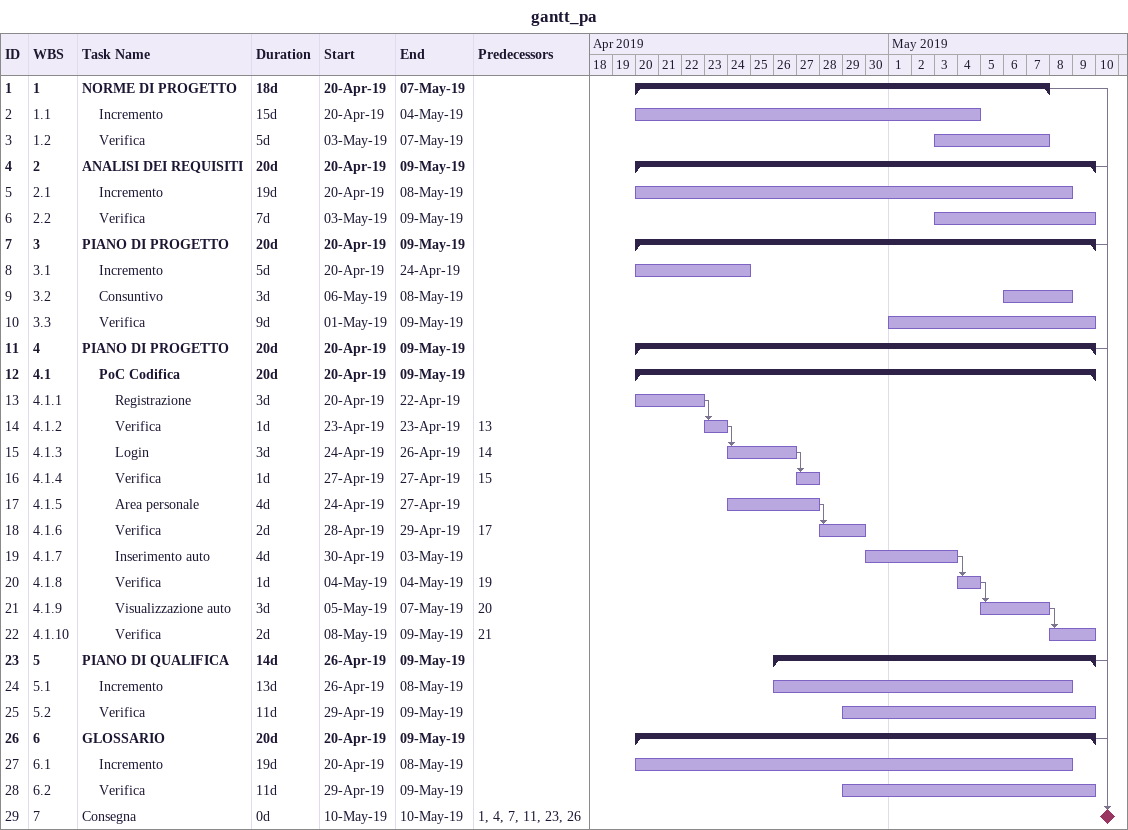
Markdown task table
gantt_pa

| ID | WBS | Task | Duration | Start | Finish | Predecessors |
|---|---|---|---|---|---|---|
| 1 | 1 | **NORME DI PROGETTO** | 18d | 2019-04-20 | 2019-05-07 |  |
| 2 | 1.1 | Incremento | 15d | 2019-04-20 | 2019-05-04 |  |
| 3 | 1.2 | Verifica | 5d | 2019-05-03 | 2019-05-07 |  |
| 4 | 2 | **ANALISI DEI REQUISITI** | 20d | 2019-04-20 | 2019-05-09 |  |
| 5 | 2.1 | Incremento | 19d | 2019-04-20 | 2019-05-08 |  |
| 6 | 2.2 | Verifica | 7d | 2019-05-03 | 2019-05-09 |  |
| 7 | 3 | **PIANO DI PROGETTO** | 20d | 2019-04-20 | 2019-05-09 |  |
| 8 | 3.1 | Incremento | 5d | 2019-04-20 | 2019-04-24 |  |
| 9 | 3.2 | Consuntivo | 3d | 2019-05-06 | 2019-05-08 |  |
| 10 | 3.3 | Verifica | 9d | 2019-05-01 | 2019-05-09 |  |
| 11 | 4 | **PIANO DI PROGETTO** | 20d | 2019-04-20 | 2019-05-09 |  |
| 12 | 4.1 | **PoC Codifica** | 20d | 2019-04-20 | 2019-05-09 |  |
| 13 | 4.1.1 | Registrazione | 3d | 2019-04-20 | 2019-04-22 |  |
| 14 | 4.1.2 | Verifica | 1d | 2019-04-23 | 2019-04-23 | 13 |
| 15 | 4.1.3 | Login | 3d | 2019-04-24 | 2019-04-26 | 14 |
| 16 | 4.1.4 | Verifica | 1d | 2019-04-27 | 2019-04-27 | 15 |
| 17 | 4.1.5 | Area personale | 4d | 2019-04-24 | 2019-04-27 |  |
| 18 | 4.1.6 | Verifica | 2d | 2019-04-28 | 2019-04-29 | 17 |
| 19 | 4.1.7 | Inserimento auto | 4d | 2019-04-30 | 2019-05-03 |  |
| 20 | 4.1.8 | Verifica | 1d | 2019-05-04 | 2019-05-04 | 19 |
| 21 | 4.1.9 | Visualizzazione auto | 3d | 2019-05-05 | 2019-05-07 | 20 |
| 22 | 4.1.10 | Verifica | 2d | 2019-05-08 | 2019-05-09 | 21 |
| 23 | 5 | **PIANO DI QUALIFICA** | 14d | 2019-04-26 | 2019-05-09 |  |
| 24 | 5.1 | Incremento | 13d | 2019-04-26 | 2019-05-08 |  |
| 25 | 5.2 | Verifica | 11d | 2019-04-29 | 2019-05-09 |  |
| 26 | 6 | **GLOSSARIO** | 20d | 2019-04-20 | 2019-05-09 |  |
| 27 | 6.1 | Incremento | 19d | 2019-04-20 | 2019-05-08 |  |
| 28 | 6.2 | Verifica | 11d | 2019-04-29 | 2019-05-09 |  |
| 29 | 7 | Consegna | 0d | 2019-05-10 | 2019-05-10 | 1, 4, 7, 11, 23, 26 |
